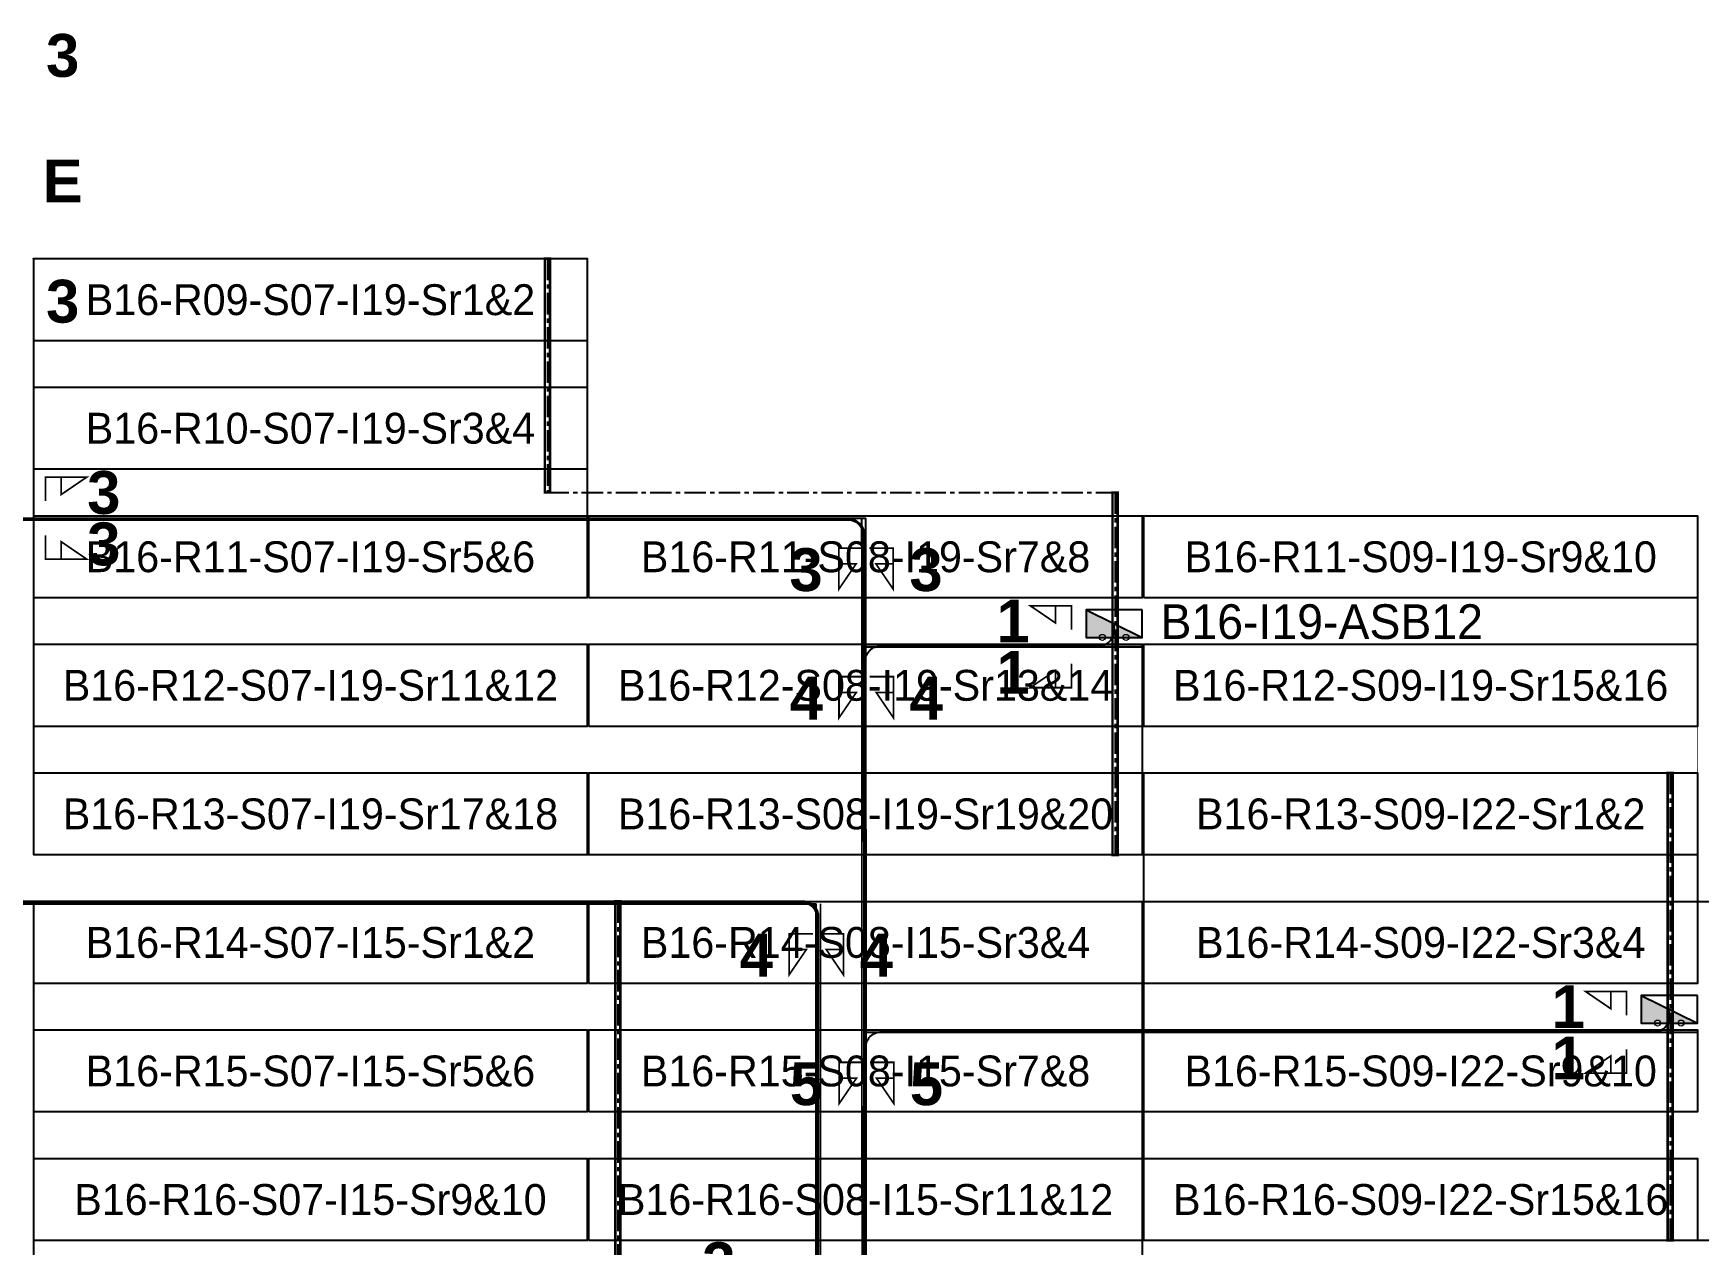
# Model space of a CAD drawing. Header units: metres. Extents: x 530441 to 531186, y 2674002 to 2674337.
# Drawn here: x 530635.2 to 530732.3, y 2674211.5 to 2674282.2 of the extents above; entities that cross this region are included whole.
import ezdxf
from ezdxf.enums import TextEntityAlignment as Align

# ---------------------------------------------------------------- set-up
doc = ezdxf.new("R2010")
doc.units = ezdxf.units.M
doc.linetypes.add('CENTER', pattern=[2, 1.25, -0.25, 0.25, -0.25])
doc.layers.add('Boundary-12.5 MW Block', color=6, linetype='Continuous', lineweight=9)
doc.layers.add('PILE', color=1, linetype='Continuous', lineweight=15)
for name, color, linetype in [('DC Trench BL-16', 40, 'Continuous'), ('E-Inverter Grouping', 2, 'Continuous'), ('Inverter Block-16', 7, 'Continuous'), ('LT Cable(AG) INV to LT Panel BL-16', 2, 'Continuous'), ('Messenger Wire Block-16 (Master Path)', 30, 'Continuous'), ('Messenger Wire Block-16 (MW Path)', 191, 'Continuous'), ('MMS Table Block-16', 8, 'Continuous'), ('Plan Line - DC', 40, 'Continuous'), ('Plan Line - DC BL-16', 40, 'Continuous'), ('Section Marking BL-16', 2, 'Continuous')]:
    doc.layers.add(name, color=color, linetype=linetype)
doc.styles.add('BoldTextStyle', font='arialbd.ttf')
doc.styles.get("Standard").update_dxf_attribs({"font": 'Adani Regular.ttf'})

# ---------------------------------------------------------------- blocks, each defined once
blk = doc.blocks.new('MMS Table (32.292 x 4.788)')
at = {"color": 0}
blk.add_lwpolyline([(0, -0.002), (0, 4.786), (32.292, 4.786), (32.292, -0.002)], close=True, dxfattribs=at)
at = {"color": 7}
blk.add_attdef('ID1', text='', height=1.8, dxfattribs=at).set_placement((16.146, 2.392), align=Align.MIDDLE_CENTER)
blk = doc.blocks.new('Inverter Block')
h = blk.add_hatch(color=0)
h.dxf.hatch_style = 1
h.paths.add_polyline_path([(-1.456, 2.269), (-1.456, 0.846), (1.456, 0.846)])
at = {"color": 0}
blk.add_lwpolyline([(1.456, 2.269), (-1.456, 2.269), (-1.456, 0.846), (1.456, 0.846)], close=True, dxfattribs=at)
blk.add_lwpolyline([(-1.456, 2.269), (1.456, 0.846)], dxfattribs=at)
at = {"layer": 'PILE'}
for centre in [(-0.613, 0.846), (0.613, 0.846)]:
    blk.add_circle(centre, 0.156, dxfattribs=at)
at = {"color": 7}
blk.add_attdef('ID', (-1.456, 3.006), '', height=1.8, dxfattribs=at)

msp = doc.modelspace()

# ---------------------------------------------------------------- linework, layer by layer
at = {"layer": 'Boundary-12.5 MW Block', "const_width": 0.05}
msp.add_lwpolyline([(530635.075, 2674269.077), (530667.467, 2674269.077), (530667.467, 2674254.077), (530732.251, 2674254.077), (530732.251, 2674231.577), (530797.035, 2674231.577), (530797.035, 2674216.577), (530829.427, 2674216.577), (530829.427, 2674201.577), (530861.819, 2674201.577), (530861.819, 2674194.077), (530894.211, 2674194.077), (530894.211, 2674186.577), (530926.603, 2674186.577)], dxfattribs=at)
at = {"layer": 'DC Trench BL-16', "color": 40, "const_width": 0.15}
for points in [[(530665.296, 2674269.077), (530664.996, 2674269.077), (530664.996, 2674255.433), (530665.296, 2674255.433)], [(530698.419, 2674255.433), (530698.119, 2674255.433), (530698.119, 2674234.289), (530698.419, 2674234.289)], [(530730.811, 2674239.077), (530730.511, 2674239.077), (530730.511, 2674211.791), (530730.811, 2674211.791)], [(530669.405, 2674231.577), (530669.105, 2674231.577), (530669.105, 2674196.789), (530669.405, 2674196.789)]]:
    msp.add_lwpolyline(points, close=True, dxfattribs=at)
at = {"layer": 'E-Inverter Grouping', "color": 3}
for points in [[(530667.467, 2674254.077), (530732.251, 2674254.077), (530732.251, 2674241.789), (530699.859, 2674241.789), (530699.859, 2674234.289), (530635.175, 2674234.289), (530635.175, 2674269.077), (530667.467, 2674269.077)], [(530797.035, 2674211.789), (530699.959, 2674211.789), (530699.959, 2674239.077), (530732.251, 2674239.077), (530732.251, 2674231.577), (530797.035, 2674231.577)], [(530699.859, 2674196.789), (530635.175, 2674196.789), (530635.175, 2674231.577), (530699.859, 2674231.577)]]:
    msp.add_lwpolyline(points, close=True, dxfattribs=at)
at = {"layer": 'LT Cable(AG) INV to LT Panel BL-16'}
for points in [[(530690.616, 2674166.8), (530690.49, 2674166.8, -0.148695), (530689.989, 2674166.953), (530688.32, 2674168.071, 0.148695), (530687.819, 2674168.224), (530681.826, 2674168.224, -0.414214), (530680.926, 2674169.124), (530680.926, 2674180.805, -0.010082), (530680.927, 2674180.841), (530680.95, 2674181.421, 0.010082), (530680.951, 2674181.457), (530680.951, 2674230.65, 0.414214), (530680.051, 2674231.55), (530619.942, 2674231.55, -0.414214), (530619.042, 2674232.45), (530619.042, 2674253.15, 0.414214), (530618.142, 2674254.05), (530508.196, 2674254.05, -0.414214), (530507.296, 2674254.95), (530507.296, 2674255.19)], [(530690.616, 2674166.825), (530690.49, 2674166.825, -0.148695), (530689.989, 2674166.978), (530688.32, 2674168.096, 0.148695), (530687.819, 2674168.249), (530681.851, 2674168.249, -0.414214), (530680.951, 2674169.149), (530680.951, 2674180.805, -0.010082), (530680.952, 2674180.841), (530680.975, 2674181.42, 0.010082), (530680.976, 2674181.457), (530680.976, 2674230.675, 0.414214), (530680.076, 2674231.575), (530619.967, 2674231.575, -0.414214), (530619.067, 2674232.475), (530619.067, 2674253.175, 0.414214), (530618.167, 2674254.075), (530605.372, 2674254.075, -0.414214), (530604.472, 2674254.975), (530604.472, 2674255.19)], [(530692.607, 2674166.75), (530690.49, 2674166.75, -0.148695), (530689.989, 2674166.903), (530688.32, 2674168.021, 0.148695), (530687.819, 2674168.174), (530681.776, 2674168.174, -0.414214), (530680.876, 2674169.074), (530680.876, 2674180.806, -0.010082), (530680.877, 2674180.842), (530680.9, 2674181.422, 0.010082), (530680.901, 2674181.458), (530680.901, 2674230.6, 0.414214), (530680.001, 2674231.5), (530508.196, 2674231.5, -0.414214), (530507.296, 2674232.4), (530507.296, 2674232.69)], [(530690.616, 2674166.775), (530690.49, 2674166.775, -0.148695), (530689.989, 2674166.928), (530688.32, 2674168.046, 0.148695), (530687.819, 2674168.199), (530681.801, 2674168.199, -0.414214), (530680.901, 2674169.099), (530680.901, 2674180.806, -0.010082), (530680.902, 2674180.842), (530680.925, 2674181.421, 0.010082), (530680.926, 2674181.458), (530680.926, 2674230.625, 0.414214), (530680.026, 2674231.525), (530605.372, 2674231.525, -0.414214), (530604.472, 2674232.425), (530604.472, 2674232.69)]]:
    msp.add_lwpolyline(points, format="xyb", dxfattribs=at)
at = {"layer": 'LT Cable(AG) INV to LT Panel BL-16', "color": 5}
for points in [[(530691.638, 2674167.195, -0.324929), (530691.016, 2674168.051), (530691.016, 2674171.209, 0.221878), (530690.694, 2674171.899), (530684.071, 2674177.448, -0.221878), (530683.749, 2674178.138), (530683.749, 2674180.696, 0.037491), (530683.739, 2674180.831), (530683.658, 2674181.365, -0.037363), (530683.648, 2674181.499), (530683.612, 2674252.913, 0.414064), (530682.712, 2674253.812), (530634.139, 2674253.812, -0.414214)], [(530691.638, 2674167.228, -0.316836), (530691.041, 2674168.076), (530691.041, 2674171.22, 0.221878), (530690.719, 2674171.91), (530684.096, 2674177.46, -0.221878), (530683.774, 2674178.15), (530683.774, 2674180.698, 0.037491), (530683.764, 2674180.832), (530683.683, 2674181.367, -0.037363), (530683.673, 2674181.501), (530683.637, 2674252.938, 0.414064), (530682.737, 2674253.837), (530634.164, 2674253.837, -0.414214)], [(530691.638, 2674167.263, -0.308695), (530691.066, 2674168.101), (530691.066, 2674171.232, 0.221878), (530690.744, 2674171.922), (530684.121, 2674177.471, -0.221878), (530683.799, 2674178.161), (530683.799, 2674180.7, 0.037491), (530683.789, 2674180.834), (530683.708, 2674181.369, -0.037363), (530683.698, 2674181.503), (530683.662, 2674252.963, 0.414064), (530682.762, 2674253.862), (530634.189, 2674253.862, -0.414214)], [(530691.638, 2674167.298, -0.300496), (530691.091, 2674168.126), (530691.091, 2674171.244, 0.221878), (530690.769, 2674171.934), (530684.146, 2674177.483, -0.221878), (530683.824, 2674178.173), (530683.824, 2674180.702, 0.037491), (530683.814, 2674180.836), (530683.733, 2674181.371, -0.037363), (530683.723, 2674181.505), (530683.691, 2674245.587, -0.414363), (530684.591, 2674246.487), (530697.321, 2674246.487, 0.414214), (530698.221, 2674247.387), (530698.221, 2674247.69)], [(530693.707, 2674167.251), (530692.016, 2674167.251, -0.414214), (530691.116, 2674168.151), (530691.116, 2674171.255, 0.221878), (530690.794, 2674171.945), (530684.171, 2674177.495, -0.221878), (530683.849, 2674178.185), (530683.849, 2674180.704, 0.037491), (530683.839, 2674180.838), (530683.758, 2674181.373, -0.037363), (530683.748, 2674181.507), (530683.727, 2674223.062, -0.414363), (530684.627, 2674223.962), (530729.713, 2674223.962, 0.414214), (530730.613, 2674224.862), (530730.613, 2674225.192)]]:
    msp.add_lwpolyline(points, format="xyb", dxfattribs=at)
at = {"layer": 'Messenger Wire Block-16 (Master Path)'}
for points in [[(530633.364, 2674253.937), (530683.736, 2674253.937)], [(530683.773, 2674181.441), (530683.736, 2674253.937)], [(530683.752, 2674246.437), (530699.859, 2674246.437)], [(530505.607, 2674231.437), (530680.838, 2674231.437)], [(530680.838, 2674181.441), (530680.838, 2674231.437)], [(530683.752, 2674223.937), (530732.251, 2674223.937)]]:
    msp.add_lwpolyline(points, dxfattribs=at)
at = {"layer": 'Messenger Wire Block-16 (MW Path)', "const_width": 0.1}
for points in [[(530633.364, 2674253.937), (530683.736, 2674253.937)], [(530683.523, 2674181.441), (530683.486, 2674253.937)], [(530683.752, 2674246.437), (530699.859, 2674246.437)], [(530505.607, 2674231.437), (530680.838, 2674231.437)], [(530681.088, 2674181.441), (530681.088, 2674231.437)], [(530683.752, 2674223.937), (530732.251, 2674223.937)]]:
    msp.add_lwpolyline(points, dxfattribs=at)
at = {"layer": 'Plan Line - DC', "color": 6, "linetype": 'CENTER'}
msp.add_lwpolyline([(530665.146, 2674255.433), (530698.27, 2674255.433)], dxfattribs=at)
at = {"layer": 'Plan Line - DC BL-16', "color": 6, "linetype": 'CENTER'}
for points in [[(530665.146, 2674269.077), (530665.146, 2674255.433)], [(530698.27, 2674255.433), (530698.27, 2674234.289)], [(530730.662, 2674239.077), (530730.662, 2674211.791)], [(530669.256, 2674231.577), (530669.256, 2674196.789)]]:
    msp.add_lwpolyline(points, dxfattribs=at)
at = {"layer": 'Section Marking BL-16', "color": 94, "lineweight": 35, "true_color": 0x00a500, "const_width": 0.1}
for points in [[(530635.864, 2674254.937), (530635.864, 2674256.327), (530638.264, 2674256.327), (530636.784, 2674255.317), (530636.784, 2674256.327)], [(530635.864, 2674252.937), (530635.864, 2674251.547), (530638.264, 2674251.547), (530636.784, 2674252.557), (530636.784, 2674251.547)], [(530683.54, 2674252.187), (530682.15, 2674252.187), (530682.15, 2674249.787), (530683.16, 2674251.267), (530682.15, 2674251.267)], [(530683.94, 2674252.187), (530685.33, 2674252.187), (530685.33, 2674249.787), (530684.32, 2674251.267), (530685.33, 2674251.267)], [(530695.721, 2674247.437), (530695.721, 2674248.827), (530693.321, 2674248.827), (530694.801, 2674247.817), (530694.801, 2674248.827)], [(530683.552, 2674244.687), (530682.162, 2674244.687), (530682.162, 2674242.287), (530683.172, 2674243.767), (530682.162, 2674243.767)], [(530683.952, 2674244.687), (530685.342, 2674244.687), (530685.342, 2674242.287), (530684.332, 2674243.767), (530685.342, 2674243.767)], [(530695.721, 2674245.437), (530695.721, 2674244.047), (530693.321, 2674244.047), (530694.801, 2674245.057), (530694.801, 2674244.047)], [(530680.638, 2674229.687), (530679.248, 2674229.687), (530679.248, 2674227.287), (530680.258, 2674228.767), (530679.248, 2674228.767)], [(530681.038, 2674229.687), (530682.428, 2674229.687), (530682.428, 2674227.287), (530681.418, 2674228.767), (530682.428, 2674228.767)], [(530728.113, 2674224.937), (530728.113, 2674226.327), (530725.713, 2674226.327), (530727.193, 2674225.317), (530727.193, 2674226.327)], [(530728.113, 2674222.937), (530728.113, 2674221.547), (530725.713, 2674221.547), (530727.193, 2674222.557), (530727.193, 2674221.547)], [(530683.567, 2674222.187), (530682.177, 2674222.187), (530682.177, 2674219.787), (530683.187, 2674221.267), (530682.177, 2674221.267)], [(530683.967, 2674222.187), (530685.357, 2674222.187), (530685.357, 2674219.787), (530684.347, 2674221.267), (530685.357, 2674221.267)]]:
    msp.add_lwpolyline(points, dxfattribs=at)

# ---------------------------------------------------------------- block references
at = {"layer": 'Inverter Block-16'}
ref = msp.add_blockref('Inverter Block', (530698.221, 2674246.025), dxfattribs=dict(at, xscale=1.124999999976148, yscale=1.124999999976148, zscale=1.124999999976148))
ref.add_attrib('ID', 'B16-I19-ASB12', (530700.922, 2674246.886), dxfattribs={"layer": '0', "color": 7, "height": 2.025})
ref = msp.add_blockref('Inverter Block', (530730.613, 2674223.527), dxfattribs=dict(at, xscale=1.124999999976148, yscale=1.124999999976148, zscale=1.124999999976148))
ref.add_attrib('ID', 'B16-I22-ASB11', (530733.314, 2674224.388), dxfattribs={"layer": '0', "color": 7, "height": 2.025})
at = {"layer": 'MMS Table Block-16'}
for p, values in [((530635.175, 2674264.291), {'ID1': 'B16-R09-S07-I19-Sr1&2'}), ((530635.175, 2674256.791), {'ID1': 'B16-R10-S07-I19-Sr3&4'}), ((530635.175, 2674249.291), {'ID1': 'B16-R11-S07-I19-Sr5&6'}), ((530667.567, 2674249.291), {'ID1': 'B16-R11-S08-I19-Sr7&8'}), ((530699.959, 2674249.291), {'ID1': 'B16-R11-S09-I19-Sr9&10'}), ((530635.175, 2674241.791), {'ID1': 'B16-R12-S07-I19-Sr11&12'}), ((530667.567, 2674241.791), {'ID1': 'B16-R12-S08-I19-Sr13&14'}), ((530699.959, 2674241.791), {'ID1': 'B16-R12-S09-I19-Sr15&16'}), ((530635.175, 2674234.291), {'ID1': 'B16-R13-S07-I19-Sr17&18'}), ((530667.567, 2674234.291), {'ID1': 'B16-R13-S08-I19-Sr19&20'}), ((530699.959, 2674234.291), {'ID1': 'B16-R13-S09-I22-Sr1&2'}), ((530635.175, 2674226.791), {'ID1': 'B16-R14-S07-I15-Sr1&2'}), ((530667.567, 2674226.791), {'ID1': 'B16-R14-S08-I15-Sr3&4'}), ((530699.959, 2674226.791), {'ID1': 'B16-R14-S09-I22-Sr3&4'}), ((530635.175, 2674219.291), {'ID1': 'B16-R15-S07-I15-Sr5&6'}), ((530667.567, 2674219.291), {'ID1': 'B16-R15-S08-I15-Sr7&8'}), ((530699.959, 2674219.291), {'ID1': 'B16-R15-S09-I22-Sr9&10'}), ((530635.175, 2674211.791), {'ID1': 'B16-R16-S07-I15-Sr9&10'}), ((530667.567, 2674211.791), {'ID1': 'B16-R16-S08-I15-Sr11&12'}), ((530699.959, 2674211.791), {'ID1': 'B16-R16-S09-I22-Sr15&16'})]:
    msp.add_blockref('MMS Table (32.292 x 4.788)', p, dxfattribs=at).add_auto_attribs(values)

# ---------------------------------------------------------------- texts
at = {"layer": 'Section Marking BL-16', "color": 94, "true_color": 0x00a500, "style": 'BoldTextStyle'}
for s, p in [('3', (530636.864, 2674280.937)), ('E', (530636.864, 2674273.609)), ('3', (530636.864, 2674266.597)), ('3', (530639.264, 2674255.437)), ('3', (530639.264, 2674252.437)), ('3', (530680.24, 2674250.937)), ('3', (530687.24, 2674250.937)), ('1', (530692.321, 2674247.937)), ('1', (530692.321, 2674244.937)), ('4', (530680.252, 2674243.437)), ('4', (530687.252, 2674243.437)), ('4', (530677.338, 2674228.437)), ('4', (530684.338, 2674228.437)), ('1', (530724.713, 2674225.437)), ('1', (530724.713, 2674222.437)), ('5', (530680.267, 2674220.937)), ('5', (530687.267, 2674220.937)), ('3', (530675.156, 2674210.437))]:
    msp.add_text(s, height=2.5, dxfattribs=at).set_placement(p, align=Align.MIDDLE_CENTER)

doc.saveas('drawing.dxf')
